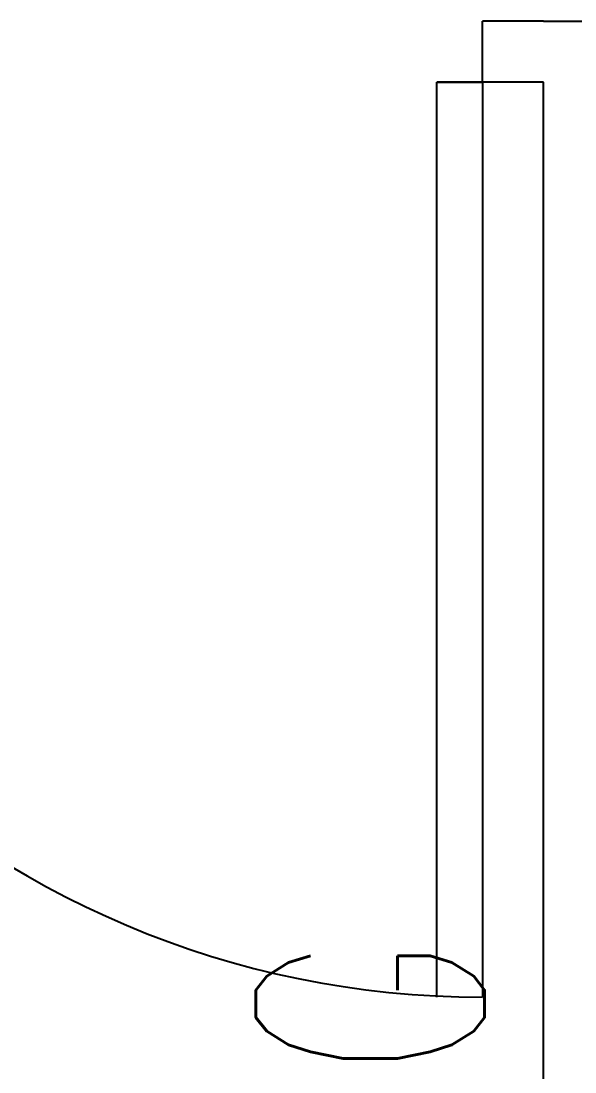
# Model space of a CAD drawing. Header units: inches. Extents: x 542787 to 543192, y 9574025 to 9574373.
# Drawn here: x 543041.848 to 543042.212, y 9574115.765 to 9574116.455 of the extents above; entities that cross this region are included whole.
import ezdxf

# ---------------------------------------------------------------- set-up
doc = ezdxf.new("R2010")
doc.units = ezdxf.units.IN
doc.header["$MEASUREMENT"] = 0
doc.layers.add('I-ARQ', color=8, linetype='Continuous')
doc.layers.add('I-NORMO_INST', color=4, linetype='Continuous')
doc.styles.add('125', font='ROMANS.SHX', dxfattribs={"width": 0.7, "height": 0.25})

msp = doc.modelspace()

# ---------------------------------------------------------------- linework, layer by layer
at = {"layer": 'I-ARQ'}
for p, q in [((543042.19101, 9574116.45451), (543042.15101, 9574116.45451)), ((543042.15101, 9574116.41451), (543042.15101, 9574116.45451)), ((543042.19101, 9574116.45451), (543042.22101, 9574116.45451)), ((543042.19101, 9574116.41451), (543042.12101, 9574116.41451)), ((543042.12101, 9574115.81451), (543042.12101, 9574116.41451)), ((543042.12101, 9574116.41451), (543042.15101, 9574116.41451)), ((543042.15101, 9574116.41451), (543042.15101, 9574115.81451)), ((543042.19101, 9574115.20451), (543042.19101, 9574116.41451))]:
    msp.add_line(p, q, dxfattribs=at)
msp.add_arc((543042.15101, 9574116.41451), 0.6, 180, 270, dxfattribs=at)

# ---------------------------------------------------------------- texts
at = {"layer": 'I-NORMO_INST', "style": '125', "width": 0.7}
msp.add_text('CSG', height=0.15, rotation=90, dxfattribs=at).set_placement((543042.15243, 9574115.5762))

doc.saveas('drawing.dxf')
